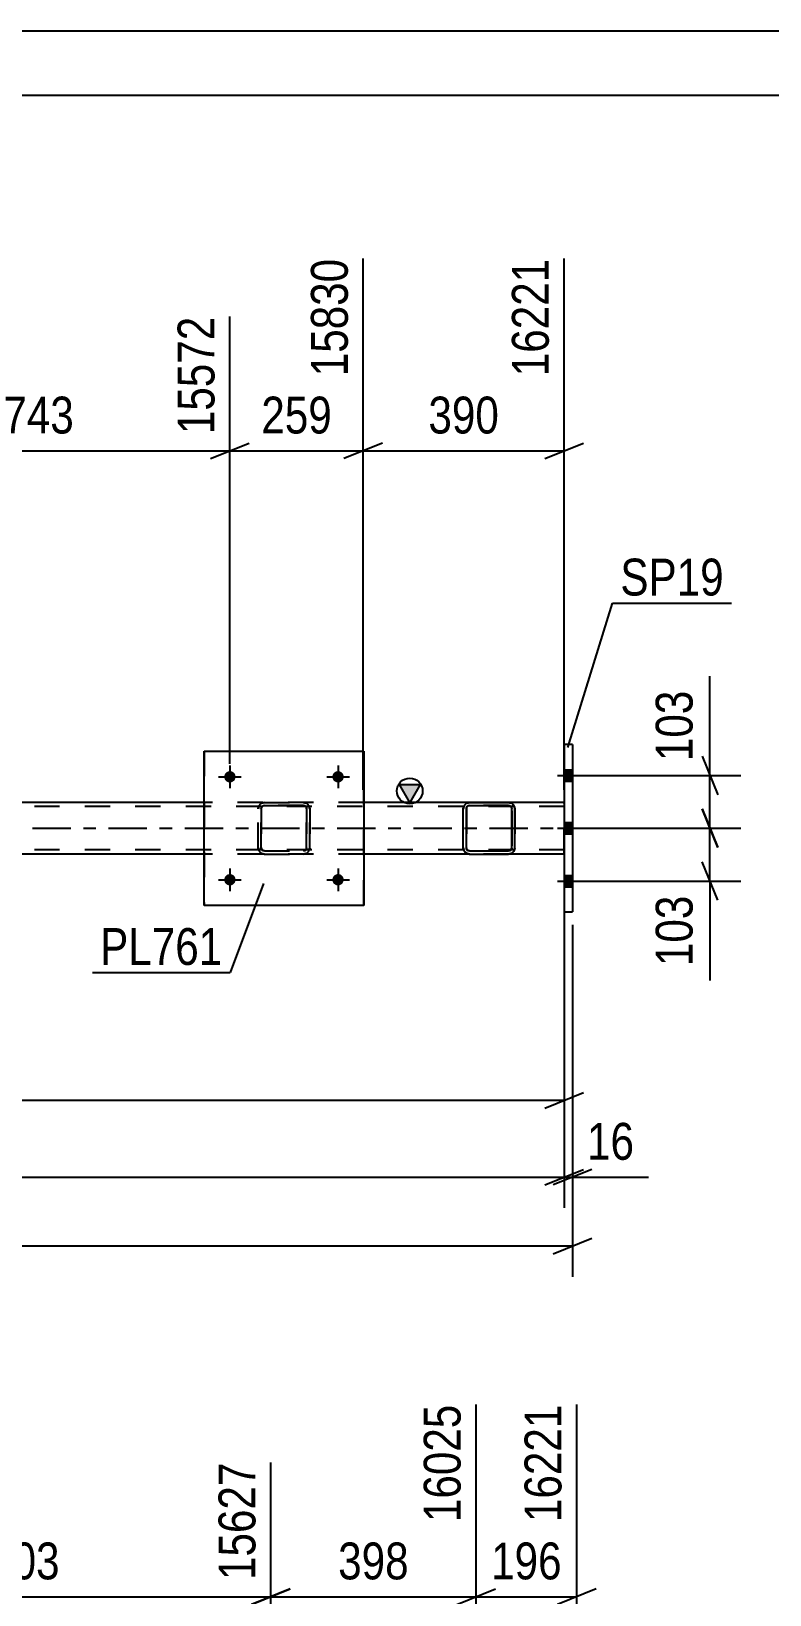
# Model space of a CAD drawing. Header units: millimetres. Extents: x -91 to 750, y -426 to 168.
# Drawn here: x 605.5 to 662.9, y 46.6 to 168.1 of the extents above; entities that cross this region are included whole.
import ezdxf

# ---------------------------------------------------------------- set-up
doc = ezdxf.new("R2010")
doc.units = ezdxf.units.MM
doc.linetypes.add('DXK_LINE_DOT2', pattern=[3.9198, 1.9599, -1.9599])
doc.linetypes.add('DXK_LINE_DOT3', pattern=[5.9187, 2.979, -0.9799, 0.9799, -0.9799])
doc.styles.add('Arial Narrow', font='ARIALN.TTF', dxfattribs={"height": 0.2})

# ---------------------------------------------------------------- blocks, each defined once
blk = doc.blocks.new('Unknown-814409585-1133')
at = {"color": 5, "linetype": 'Continuous'}
for p, q in [((749.5, 168.07), (-91.5, 168.07)), ((744.5, 163.07), (-86.5, 163.07))]:
    blk.add_line(p, q, dxfattribs=at)
blk = doc.blocks.new('Part-814409585-2548 - 2458')
at = {"linetype": 'Continuous'}
blk.add_hatch(color=2, dxfattribs=at).paths.add_polyline_path([(634.91, 108.13), (634.11, 109.53), (635.71, 109.53)])
at = {"color": 2, "linetype": 'Continuous'}
for p, q in [((634.91, 108.13), (634.11, 109.53)), ((634.11, 109.53), (635.71, 109.53)), ((635.71, 109.53), (634.91, 108.13)), ((618.94, 108.13), (591.23, 108.13)), ((646.91, 108.13), (631.34, 108.13)), ((618.94, 104.13), (591.23, 104.13)), ((639.55, 104.13), (631.34, 104.13)), ((646.91, 104.13), (642.6, 104.13))]:
    blk.add_line(p, q, dxfattribs=at)
at = {"color": 7, "linetype": 'DXK_LINE_DOT2'}
for p, q in [((646.91, 107.81), (49.24, 107.81)), ((631.34, 108.13), (618.94, 108.13)), ((646.91, 104.13), (646.91, 108.13)), ((646.91, 104.45), (49.24, 104.45)), ((631.34, 104.13), (618.94, 104.13)), ((642.6, 104.13), (639.55, 104.13))]:
    blk.add_line(p, q, dxfattribs=at)
at = {"color": 7, "linetype": 'DXK_LINE_DOT3'}
blk.add_line((49.24, 106.13), (646.91, 106.13), dxfattribs=at)
at = {"color": 2, "linetype": 'Continuous'}
blk.add_circle((634.91, 109.03), 1, dxfattribs=at)
blk = doc.blocks.new('Bolt-814409585-2466 - 2458')
at = {"linetype": 'Continuous'}
for points in [[(620.5, 102.13), (620.51, 102.22), (620.54, 102.31), (620.58, 102.39), (620.65, 102.46), (620.72, 102.51), (620.8, 102.55), (620.89, 102.57), (620.99, 102.57), (621.08, 102.55), (621.16, 102.51), (621.23, 102.46), (621.3, 102.39), (621.34, 102.31), (621.37, 102.22), (621.38, 102.13), (621.37, 102.04), (621.34, 101.95), (621.3, 101.87), (621.23, 101.8), (621.16, 101.75), (621.08, 101.71), (620.99, 101.69), (620.89, 101.69), (620.8, 101.71), (620.72, 101.75), (620.65, 101.8), (620.58, 101.87), (620.54, 101.95), (620.51, 102.04)], [(628.9, 102.13), (628.91, 102.22), (628.94, 102.31), (628.98, 102.39), (629.05, 102.46), (629.12, 102.51), (629.2, 102.55), (629.29, 102.57), (629.39, 102.57), (629.48, 102.55), (629.56, 102.51), (629.63, 102.46), (629.7, 102.39), (629.74, 102.31), (629.77, 102.22), (629.78, 102.13), (629.77, 102.04), (629.74, 101.95), (629.7, 101.87), (629.63, 101.8), (629.56, 101.75), (629.48, 101.71), (629.39, 101.69), (629.29, 101.69), (629.2, 101.71), (629.12, 101.75), (629.05, 101.8), (628.98, 101.87), (628.94, 101.95), (628.91, 102.04)]]:
    blk.add_hatch(color=1, dxfattribs=at).paths.add_polyline_path(points)
at = {"color": 1, "linetype": 'Continuous'}
for p, q in [((620.06, 102.13), (621.82, 102.13)), ((620.94, 103.01), (620.94, 101.25)), ((628.46, 102.13), (630.22, 102.13)), ((629.34, 103.01), (629.34, 101.25))]:
    blk.add_line(p, q, dxfattribs=at)
blk = doc.blocks.new('Part-814409585-2503 - 2458')
at = {"color": 7, "linetype": 'DXK_LINE_DOT2'}
for p, q in [((623.14, 107.65), (623.17, 107.83)), ((623.18, 107.83), (623.14, 107.65)), ((623.14, 104.61), (623.14, 107.65)), ((623.14, 107.65), (623.14, 107.65)), ((623.14, 104.61), (623.14, 107.65)), ((623.38, 107.65), (623.4, 107.74)), ((623.39, 107.74), (623.38, 107.65)), ((623.38, 104.61), (623.38, 107.65)), ((623.38, 107.65), (623.38, 107.65)), ((623.38, 107.65), (623.38, 104.61)), ((623.45, 107.82), (623.39, 107.74)), ((623.4, 107.74), (623.45, 107.82)), ((623.43, 108.09), (623.62, 108.13)), ((623.62, 108.13), (623.44, 108.09)), ((623.45, 107.82), (623.53, 107.87)), ((623.52, 107.87), (623.45, 107.82)), ((623.62, 107.89), (623.52, 107.87)), ((623.53, 107.87), (623.62, 107.89)), ((623.62, 108.13), (626.66, 108.13)), ((623.62, 108.13), (623.62, 108.13)), ((623.62, 108.13), (626.66, 108.13)), ((623.62, 107.89), (626.66, 107.89)), ((623.62, 107.89), (623.62, 107.89)), ((626.66, 107.89), (623.62, 107.89)), ((626.66, 108.13), (626.66, 108.13)), ((626.66, 108.13), (626.84, 108.09)), ((626.84, 108.09), (626.66, 108.13)), ((626.66, 107.89), (626.66, 107.89)), ((626.66, 107.89), (626.75, 107.87)), ((626.75, 107.87), (626.66, 107.89)), ((626.75, 107.87), (626.75, 107.87)), ((626.75, 107.87), (626.83, 107.82)), ((626.82, 107.82), (626.75, 107.87)), ((626.88, 107.74), (626.82, 107.82)), ((626.83, 107.82), (626.88, 107.74)), ((626.88, 107.74), (626.9, 107.65)), ((626.9, 107.65), (626.88, 107.74)), ((626.9, 104.61), (626.9, 107.65)), ((626.9, 107.65), (626.9, 107.65)), ((626.9, 107.65), (626.9, 104.61)), ((627.1, 107.83), (627.14, 107.65)), ((627.14, 107.65), (627.1, 107.83)), ((627.14, 104.61), (627.14, 107.65)), ((627.14, 107.65), (627.14, 107.65)), ((627.14, 107.65), (627.14, 104.61)), ((623.14, 104.61), (623.14, 104.61)), ((623.17, 104.43), (623.14, 104.61)), ((623.14, 104.61), (623.18, 104.43)), ((623.38, 104.61), (623.38, 104.61)), ((623.4, 104.52), (623.38, 104.61)), ((623.38, 104.61), (623.39, 104.52)), ((623.39, 104.52), (623.45, 104.44)), ((623.45, 104.44), (623.4, 104.52)), ((626.82, 104.44), (626.88, 104.52)), ((626.88, 104.52), (626.83, 104.44)), ((626.9, 104.61), (626.88, 104.52)), ((626.88, 104.52), (626.9, 104.61)), ((626.9, 104.61), (626.9, 104.61)), ((627.14, 104.61), (627.1, 104.43)), ((627.1, 104.43), (627.14, 104.61)), ((627.14, 104.61), (627.14, 104.61)), ((623.43, 104.17), (623.44, 104.17)), ((623.62, 104.13), (623.43, 104.17)), ((623.44, 104.17), (623.62, 104.13)), ((623.53, 104.39), (623.45, 104.44)), ((623.45, 104.44), (623.52, 104.39)), ((623.52, 104.39), (623.62, 104.37)), ((623.62, 104.37), (623.53, 104.39)), ((623.62, 104.37), (626.66, 104.37)), ((623.62, 104.37), (623.62, 104.37)), ((623.62, 104.37), (626.66, 104.37)), ((623.62, 104.13), (626.66, 104.13)), ((623.62, 104.13), (623.62, 104.13)), ((623.62, 104.13), (626.66, 104.13)), ((626.75, 104.39), (626.66, 104.37)), ((626.66, 104.37), (626.75, 104.39)), ((626.66, 104.37), (626.66, 104.37)), ((626.84, 104.17), (626.66, 104.13)), ((626.66, 104.13), (626.84, 104.17)), ((626.66, 104.13), (626.66, 104.13)), ((626.83, 104.44), (626.75, 104.39)), ((626.75, 104.39), (626.82, 104.44))]:
    blk.add_line(p, q, dxfattribs=at)
for centre, start, end in [((623.62, 107.65), 112.5, 157.5), ((623.62, 107.65), 112.5, 157.5), ((626.66, 107.65), 22.5, 67.5), ((626.66, 107.65), 22.5, 67.5), ((623.62, 104.61), 202.5, 247.5), ((623.62, 104.61), 202.5, 247.5), ((626.66, 104.61), 292.5, 337.5), ((626.66, 104.61), 292.5, 337.5)]:
    blk.add_arc(centre, 0.48, start, end, dxfattribs=at)
blk = doc.blocks.new('Part-814409585-2563 - 2458')
at = {"color": 2, "linetype": 'Continuous'}
for p, q in [((618.94, 100.13), (618.94, 112.13)), ((618.94, 112.13), (618.94, 112.13)), ((618.94, 112.13), (631.34, 112.13)), ((631.34, 112.13), (631.34, 100.13)), ((618.94, 100.13), (618.94, 100.13)), ((631.34, 100.13), (618.94, 100.13))]:
    blk.add_line(p, q, dxfattribs=at)
at = {"color": 7, "linetype": 'DXK_LINE_DOT2'}
for p, q in [((618.94, 112.13), (618.94, 100.13)), ((618.94, 112.13), (618.94, 112.13)), ((631.34, 100.13), (631.34, 112.13)), ((618.94, 100.13), (618.94, 100.13))]:
    blk.add_line(p, q, dxfattribs=at)
blk = doc.blocks.new('Bolt-814409585-2583 - 2458')
at = {"linetype": 'Continuous'}
for points in [[(647.55, 109.79), (647.55, 110.67), (646.91, 110.67), (646.91, 109.79)], [(647.55, 109.79), (647.55, 110.67), (646.91, 110.67), (646.91, 109.79)], [(647.55, 109.79), (647.55, 110.67), (646.91, 110.67), (646.91, 109.79)], [(647.55, 105.69), (647.55, 106.57), (646.91, 106.57), (646.91, 105.69)], [(647.55, 105.69), (647.55, 106.57), (646.91, 106.57), (646.91, 105.69)], [(647.55, 101.59), (647.55, 102.47), (646.91, 102.47), (646.91, 101.59)], [(647.55, 101.59), (647.55, 102.47), (646.91, 102.47), (646.91, 101.59)], [(647.55, 101.59), (647.55, 102.47), (646.91, 102.47), (646.91, 101.59)]]:
    blk.add_hatch(color=1, dxfattribs=at).paths.add_polyline_path(points)
at = {"color": 1, "linetype": 'Continuous'}
for p, q in [((646.91, 110.67), (647.55, 110.67)), ((646.91, 110.67), (647.55, 110.67)), ((646.91, 110.67), (647.55, 110.67)), ((646.39, 110.23), (649.71, 110.23)), ((646.39, 110.23), (649.71, 110.23)), ((646.39, 110.23), (649.71, 110.23)), ((646.91, 109.79), (647.55, 109.79)), ((646.91, 109.79), (647.55, 109.79)), ((646.91, 109.79), (647.55, 109.79)), ((646.39, 106.13), (649.71, 106.13)), ((646.39, 106.13), (649.71, 106.13)), ((646.91, 106.57), (647.55, 106.57)), ((646.91, 106.57), (647.55, 106.57)), ((646.91, 105.69), (647.55, 105.69)), ((646.91, 105.69), (647.55, 105.69)), ((646.91, 102.47), (647.55, 102.47)), ((646.91, 102.47), (647.55, 102.47)), ((646.91, 102.47), (647.55, 102.47)), ((646.39, 102.03), (649.71, 102.03)), ((646.39, 102.03), (649.71, 102.03)), ((646.39, 102.03), (649.71, 102.03)), ((646.91, 101.59), (647.55, 101.59)), ((646.91, 101.59), (647.55, 101.59)), ((646.91, 101.59), (647.55, 101.59))]:
    blk.add_line(p, q, dxfattribs=at)
blk = doc.blocks.new('Bolt-814409585-2515 - 2458')
at = {"linetype": 'Continuous'}
for points in [[(620.5, 110.13), (620.51, 110.22), (620.54, 110.31), (620.58, 110.39), (620.65, 110.46), (620.72, 110.51), (620.8, 110.55), (620.89, 110.57), (620.99, 110.57), (621.08, 110.55), (621.16, 110.51), (621.23, 110.46), (621.3, 110.39), (621.34, 110.31), (621.37, 110.22), (621.38, 110.13), (621.37, 110.04), (621.34, 109.95), (621.3, 109.87), (621.23, 109.8), (621.16, 109.75), (621.08, 109.71), (620.99, 109.69), (620.89, 109.69), (620.8, 109.71), (620.72, 109.75), (620.65, 109.8), (620.58, 109.87), (620.54, 109.95), (620.51, 110.04)], [(628.9, 110.13), (628.91, 110.22), (628.94, 110.31), (628.98, 110.39), (629.05, 110.46), (629.12, 110.51), (629.2, 110.55), (629.29, 110.57), (629.39, 110.57), (629.48, 110.55), (629.56, 110.51), (629.63, 110.46), (629.7, 110.39), (629.74, 110.31), (629.77, 110.22), (629.78, 110.13), (629.77, 110.04), (629.74, 109.95), (629.7, 109.87), (629.63, 109.8), (629.56, 109.75), (629.48, 109.71), (629.39, 109.69), (629.29, 109.69), (629.2, 109.71), (629.12, 109.75), (629.05, 109.8), (628.98, 109.87), (628.94, 109.95), (628.91, 110.04)]]:
    blk.add_hatch(color=1, dxfattribs=at).paths.add_polyline_path(points)
at = {"color": 1, "linetype": 'Continuous'}
for p, q in [((620.94, 111.01), (620.94, 109.25)), ((629.34, 111.01), (629.34, 109.25)), ((620.06, 110.13), (621.82, 110.13)), ((628.46, 110.13), (630.22, 110.13))]:
    blk.add_line(p, q, dxfattribs=at)
blk = doc.blocks.new('Part-814409585-2564 - 2458')
at = {"color": 2, "linetype": 'Continuous'}
for p, q in [((639.07, 107.65), (639.11, 107.83)), ((639.11, 107.83), (639.07, 107.65)), ((639.07, 104.61), (639.07, 107.65)), ((639.07, 107.65), (639.07, 107.65)), ((639.07, 104.61), (639.07, 107.65)), ((639.31, 107.65), (639.33, 107.74)), ((639.31, 104.61), (639.31, 107.65)), ((639.33, 107.74), (639.38, 107.82)), ((639.37, 108.09), (639.55, 108.13)), ((639.55, 108.13), (639.37, 108.09)), ((639.38, 107.82), (639.46, 107.87)), ((639.46, 107.87), (639.55, 107.89)), ((639.55, 108.13), (642.59, 108.13)), ((639.55, 108.13), (639.55, 108.13)), ((639.55, 108.13), (642.59, 108.13)), ((639.55, 107.89), (642.59, 107.89)), ((642.59, 108.13), (642.59, 108.13)), ((642.59, 108.13), (642.59, 108.13)), ((642.78, 108.09), (642.59, 108.13)), ((642.59, 107.89), (642.69, 107.87)), ((642.76, 107.82), (642.68, 107.87)), ((642.69, 107.87), (642.76, 107.82)), ((642.76, 107.82), (642.82, 107.74)), ((642.81, 107.74), (642.76, 107.82)), ((642.83, 107.65), (642.81, 107.74)), ((642.82, 107.74), (642.83, 107.65)), ((642.83, 104.61), (642.83, 107.65)), ((642.83, 107.65), (642.83, 107.65)), ((642.83, 107.49), (642.83, 107.65)), ((642.83, 107.49), (642.83, 104.77)), ((643.07, 107.65), (643.04, 107.83)), ((643.07, 104.61), (643.07, 107.65)), ((639.07, 104.61), (639.07, 104.61)), ((639.11, 104.43), (639.07, 104.61)), ((639.07, 104.61), (639.11, 104.43)), ((639.33, 104.52), (639.31, 104.61)), ((639.38, 104.44), (639.33, 104.52)), ((642.82, 104.52), (642.76, 104.44)), ((642.76, 104.44), (642.81, 104.52)), ((642.81, 104.52), (642.83, 104.61)), ((642.83, 104.61), (642.82, 104.52)), ((642.83, 104.61), (642.83, 104.76)), ((642.83, 104.61), (642.83, 104.61)), ((643.04, 104.43), (643.07, 104.61)), ((639.37, 104.17), (639.37, 104.17)), ((639.37, 104.17), (639.37, 104.17)), ((639.37, 104.17), (639.55, 104.13)), ((639.46, 104.39), (639.38, 104.44)), ((639.55, 104.37), (639.46, 104.39)), ((639.55, 104.37), (642.59, 104.37)), ((639.55, 104.37), (642.59, 104.37)), ((639.55, 104.13), (642.59, 104.13)), ((642.69, 104.39), (642.59, 104.37)), ((642.59, 104.37), (642.68, 104.39)), ((642.59, 104.37), (642.59, 104.37)), ((642.59, 104.13), (642.78, 104.17)), ((642.68, 104.39), (642.76, 104.44)), ((642.76, 104.44), (642.69, 104.39))]:
    blk.add_line(p, q, dxfattribs=at)
at = {"color": 7, "linetype": 'DXK_LINE_DOT2'}
for p, q in [((639.33, 107.74), (639.31, 107.65)), ((639.31, 107.65), (639.31, 107.65)), ((639.31, 107.65), (639.31, 104.61)), ((639.38, 107.82), (639.33, 107.74)), ((639.46, 107.87), (639.38, 107.82)), ((639.55, 107.89), (639.46, 107.87)), ((639.55, 107.89), (639.55, 107.89)), ((642.59, 107.89), (639.55, 107.89)), ((642.59, 108.13), (642.77, 108.09)), ((642.59, 107.89), (642.59, 107.89)), ((642.68, 107.87), (642.59, 107.89)), ((642.68, 107.87), (642.69, 107.87)), ((642.83, 107.49), (642.83, 107.49)), ((643.03, 107.83), (643.07, 107.65)), ((643.07, 107.65), (643.07, 107.65)), ((643.07, 107.65), (643.07, 104.61)), ((639.31, 104.61), (639.31, 104.61)), ((639.31, 104.61), (639.33, 104.52)), ((639.33, 104.52), (639.38, 104.44)), ((642.83, 104.76), (642.83, 104.77)), ((643.07, 104.61), (643.03, 104.43)), ((643.07, 104.61), (643.07, 104.61)), ((639.55, 104.13), (639.37, 104.17)), ((639.38, 104.44), (639.46, 104.39)), ((639.46, 104.39), (639.55, 104.37)), ((639.55, 104.37), (639.55, 104.37)), ((639.55, 104.13), (639.55, 104.13)), ((639.55, 104.13), (642.59, 104.13)), ((642.77, 104.17), (642.59, 104.13)), ((642.59, 104.13), (642.59, 104.13))]:
    blk.add_line(p, q, dxfattribs=at)
at = {"color": 7, "linetype": 'DXK_LINE_DOT3'}
blk.add_line((641.08, 106.13), (641.07, 106.13), dxfattribs=at)
at = {"color": 2, "linetype": 'Continuous'}
for centre, start, end in [((639.55, 107.65), 112.4998, 157.4998), ((639.55, 107.65), 112.4998, 157.4998), ((642.59, 107.65), 22.4998, 67.4998), ((639.55, 104.61), 202.4998, 247.4998), ((639.55, 104.61), 202.4998, 247.4998), ((642.59, 104.61), 292.4998, 337.4998)]:
    blk.add_arc(centre, 0.48, start, end, dxfattribs=at)
at = {"color": 7, "linetype": 'DXK_LINE_DOT2'}
for centre, start, end in [((642.59, 107.65), 22.4998, 67.4998), ((642.59, 104.61), 292.4998, 337.4998)]:
    blk.add_arc(centre, 0.48, start, end, dxfattribs=at)
blk = doc.blocks.new('Part-814409585-2674 - 2458')
at = {"color": 2, "linetype": 'Continuous'}
for p, q in [((647.55, 112.63), (646.91, 112.63)), ((646.91, 112.63), (646.91, 99.63)), ((647.55, 112.63), (647.55, 99.63)), ((646.91, 99.63), (647.55, 99.63))]:
    blk.add_line(p, q, dxfattribs=at)
blk = doc.blocks.new('StraightDimension-814409585-15538 - 2458')
at = {"color": 7, "linetype": 'Continuous'}
for p, q in [((591.23, 109.13), (591.23, 150.41)), ((620.94, 111.13), (620.94, 145.91)), ((592.73, 136.06), (589.73, 134.86)), ((591.23, 135.46), (620.94, 135.46)), ((619.44, 134.86), (622.44, 136.06))]:
    blk.add_line(p, q, dxfattribs=at)
at = {"color": 0}
blk.add_wipeout([(609.43, 136.21), (609.43, 140.41), (602.74, 140.41), (602.74, 136.21)], dxfattribs=at)
at = {"color": 3, "style": 'Arial Narrow'}
blk.add_text('743', height=2.863, dxfattribs=at).set_placement((603.34, 136.81))
at = {"color": 0, "linetype": 'Continuous'}
blk.add_wipeout([(620.34, 146.51), (616.14, 146.51), (616.14, 136.16), (620.34, 136.16)], dxfattribs=at)
at = {"color": 3, "linetype": 'Continuous', "style": 'Arial Narrow'}
blk.add_text('15572', height=2.863, rotation=90.0002, dxfattribs=at).set_placement((619.74, 136.76))
blk = doc.blocks.new('StraightDimension-814409585-2846 - 2458')
at = {"color": 7, "linetype": 'Continuous'}
for p, q in [((646.91, 103.13), (646.91, 82.59)), ((645.41, 84.39), (648.41, 85.59)), ((81.75, 84.99), (646.91, 84.99))]:
    blk.add_line(p, q, dxfattribs=at)
blk = doc.blocks.new('StraightDimension-814409585-2988 - 2458')
at = {"color": 7, "linetype": 'Continuous'}
for p, q in [((657.63, 107.63), (658.83, 104.63)), ((649.47, 106.13), (660.63, 106.13)), ((658.23, 102.03), (658.23, 106.13)), ((658.83, 100.53), (657.63, 103.53)), ((649.47, 102.03), (660.63, 102.03)), ((658.23, 102.03), (658.23, 94.3)), ((658.23, 102.03), (658.23, 94.3))]:
    blk.add_line(p, q, dxfattribs=at)
at = {"color": 0}
blk.add_wipeout([(657.48, 101.5), (653.28, 101.5), (653.28, 94.82), (657.48, 94.82)], dxfattribs=at)
at = {"color": 3, "style": 'Arial Narrow'}
blk.add_text('103', height=2.863, rotation=90.0002, dxfattribs=at).set_placement((656.88, 95.42))
blk = doc.blocks.new('StraightDimension-814409585-3001 - 2458')
at = {"color": 7, "linetype": 'Continuous'}
for p, q in [((658.23, 110.23), (658.23, 117.96)), ((658.23, 110.23), (658.23, 117.96)), ((657.63, 111.73), (658.83, 108.73)), ((649.47, 110.23), (660.63, 110.23)), ((658.23, 106.13), (658.23, 110.23)), ((658.83, 104.63), (657.63, 107.63)), ((649.47, 106.13), (660.63, 106.13))]:
    blk.add_line(p, q, dxfattribs=at)
at = {"color": 0}
blk.add_wipeout([(657.48, 117.44), (653.28, 117.44), (653.28, 110.75), (657.48, 110.75)], dxfattribs=at)
at = {"color": 3, "style": 'Arial Narrow'}
blk.add_text('103', height=2.863, rotation=90.0002, dxfattribs=at).set_placement((656.88, 111.35))
blk = doc.blocks.new('StraightDimension-814409585-10561 - 2458')
at = {"color": 7, "linetype": 'Continuous'}
for p, q in [((646.91, 98.63), (646.91, 76.62)), ((647.55, 98.63), (647.55, 76.62)), ((645.41, 78.42), (648.41, 79.62)), ((649.05, 79.62), (646.05, 78.42)), ((646.91, 79.02), (647.55, 79.02)), ((647.55, 79.02), (653.46, 79.02)), ((647.55, 79.02), (653.46, 79.02))]:
    blk.add_line(p, q, dxfattribs=at)
at = {"color": 0}
blk.add_wipeout([(652.93, 79.77), (652.93, 83.97), (648.08, 83.97), (648.08, 79.77)], dxfattribs=at)
at = {"color": 3, "style": 'Arial Narrow'}
blk.add_text('16', height=2.863, dxfattribs=at).set_placement((648.68, 80.37))
blk = doc.blocks.new('StraightDimension-814409585-10562 - 2458')
at = {"color": 7, "linetype": 'Continuous'}
for p, q in [((646.91, 98.63), (646.91, 76.62)), ((7.32, 79.02), (646.91, 79.02)), ((645.41, 78.42), (648.41, 79.62))]:
    blk.add_line(p, q, dxfattribs=at)
blk = doc.blocks.new('StraightDimension-814409585-15536 - 2458')
at = {"color": 7, "linetype": 'Continuous'}
for p, q in [((631.3, 109.13), (631.3, 150.41)), ((646.91, 109.13), (646.91, 150.41)), ((632.8, 136.06), (629.8, 134.86)), ((631.3, 135.46), (646.91, 135.46)), ((645.41, 134.86), (648.41, 136.06))]:
    blk.add_line(p, q, dxfattribs=at)
at = {"color": 0}
blk.add_wipeout([(642.45, 136.21), (642.45, 140.41), (635.76, 140.41), (635.76, 136.21)], dxfattribs=at)
at = {"color": 3, "style": 'Arial Narrow'}
blk.add_text('390', height=2.863, dxfattribs=at).set_placement((636.36, 136.81))
at = {"color": 0, "linetype": 'Continuous'}
blk.add_wipeout([(646.31, 151.01), (642.11, 151.01), (642.11, 140.66), (646.31, 140.66)], dxfattribs=at)
at = {"color": 3, "linetype": 'Continuous', "style": 'Arial Narrow'}
blk.add_text('16221', height=2.863, rotation=90.0002, dxfattribs=at).set_placement((645.71, 141.26))
blk = doc.blocks.new('StraightDimension-814409585-15537 - 2458')
at = {"color": 7, "linetype": 'Continuous'}
for p, q in [((631.3, 109.13), (631.3, 150.41)), ((620.94, 111.13), (620.94, 145.91)), ((619.44, 134.86), (622.44, 136.06)), ((620.94, 135.46), (631.3, 135.46)), ((632.8, 136.06), (629.8, 134.86))]:
    blk.add_line(p, q, dxfattribs=at)
at = {"color": 0}
blk.add_wipeout([(629.46, 136.21), (629.46, 140.41), (622.78, 140.41), (622.78, 136.21)], dxfattribs=at)
at = {"color": 3, "style": 'Arial Narrow'}
blk.add_text('259', height=2.863, dxfattribs=at).set_placement((623.38, 136.81))
at = {"color": 0, "linetype": 'Continuous'}
blk.add_wipeout([(630.7, 151.01), (626.5, 151.01), (626.5, 140.66), (630.7, 140.66)], dxfattribs=at)
at = {"color": 3, "linetype": 'Continuous', "style": 'Arial Narrow'}
blk.add_text('15830', height=2.863, rotation=90.0002, dxfattribs=at).set_placement((630.1, 141.26))
blk = doc.blocks.new('StraightDimension-814409585-15921 - 2458')
at = {"color": 7, "linetype": 'Continuous'}
for p, q in [((647.55, 98.63), (647.55, 71.27)), ((646.05, 73.07), (649.05, 74.27)), ((6.68, 73.67), (647.55, 73.67))]:
    blk.add_line(p, q, dxfattribs=at)
blk = doc.blocks.new('StraightDimension-814409585-16879 - 3638')
at = {"color": 7, "linetype": 'Continuous'}
for p, q in [((584.02, 17.64), (584.02, 56.85)), ((624.12, 17.64), (624.12, 56.85)), ((585.52, 47.01), (582.52, 45.81)), ((584.02, 46.41), (624.12, 46.41)), ((622.62, 45.81), (625.62, 47.01))]:
    blk.add_line(p, q, dxfattribs=at)
at = {"color": 0}
blk.add_wipeout([(608.33, 47.16), (608.33, 51.36), (599.81, 51.36), (599.81, 47.16)], dxfattribs=at)
at = {"color": 3, "style": 'Arial Narrow'}
blk.add_text('1003', height=2.863, dxfattribs=at).set_placement((600.41, 47.76))
at = {"color": 0, "linetype": 'Continuous'}
blk.add_wipeout([(623.52, 57.45), (619.32, 57.45), (619.32, 47.11), (623.52, 47.11)], dxfattribs=at)
at = {"color": 3, "linetype": 'Continuous', "style": 'Arial Narrow'}
blk.add_text('15627', height=2.863, rotation=90.0002, dxfattribs=at).set_placement((622.92, 47.71))
blk = doc.blocks.new('StraightDimension-814409585-16877 - 3638')
at = {"color": 7, "linetype": 'Continuous'}
for p, q in [((640.06, 18.36), (640.06, 61.35)), ((647.89, 3), (647.89, 61.35)), ((638.56, 45.81), (641.56, 47.01)), ((640.06, 46.41), (647.89, 46.41)), ((649.39, 47.01), (646.39, 45.81))]:
    blk.add_line(p, q, dxfattribs=at)
at = {"color": 0}
blk.add_wipeout([(647.32, 47.16), (647.32, 51.36), (640.63, 51.36), (640.63, 47.16)], dxfattribs=at)
at = {"color": 3, "style": 'Arial Narrow'}
blk.add_text('196', height=2.863, dxfattribs=at).set_placement((641.23, 47.76))
at = {"color": 0, "linetype": 'Continuous'}
blk.add_wipeout([(647.29, 61.95), (643.09, 61.95), (643.09, 51.61), (647.29, 51.61)], dxfattribs=at)
at = {"color": 3, "linetype": 'Continuous', "style": 'Arial Narrow'}
blk.add_text('16221', height=2.863, rotation=90.0002, dxfattribs=at).set_placement((646.69, 52.21))
blk = doc.blocks.new('StraightDimension-814409585-16878 - 3638')
at = {"color": 7, "linetype": 'Continuous'}
for p, q in [((640.06, 18.36), (640.06, 61.35)), ((624.12, 17.64), (624.12, 56.85)), ((625.62, 47.01), (622.62, 45.81)), ((624.12, 46.41), (640.06, 46.41)), ((638.56, 45.81), (641.56, 47.01))]:
    blk.add_line(p, q, dxfattribs=at)
at = {"color": 0}
blk.add_wipeout([(635.43, 47.16), (635.43, 51.36), (628.75, 51.36), (628.75, 47.16)], dxfattribs=at)
at = {"color": 3, "style": 'Arial Narrow'}
blk.add_text('398', height=2.863, dxfattribs=at).set_placement((629.35, 47.76))
at = {"color": 0, "linetype": 'Continuous'}
blk.add_wipeout([(639.46, 61.95), (635.26, 61.95), (635.26, 51.61), (639.46, 51.61)], dxfattribs=at)
at = {"color": 3, "linetype": 'Continuous', "style": 'Arial Narrow'}
blk.add_text('16025', height=2.863, rotation=90.0002, dxfattribs=at).set_placement((638.86, 52.21))
blk = doc.blocks.new('Mark-814409585-2559 - 2458')
at = {"color": 0}
blk.add_wipeout([(620.37, 95.51), (620.37, 98.51), (610.86, 98.51), (610.86, 95.51)], dxfattribs=at)
blk.add_wipeout([(620.37, 95.51), (620.37, 98.51), (610.86, 98.51), (610.86, 95.51)], dxfattribs=at)
at = {"color": 30, "linetype": 'Continuous'}
for p in [(623.54, 101.84), (610.26, 94.91)]:
    blk.add_line(p, (620.97, 94.91), dxfattribs=at)
at = {"color": 3, "style": 'Arial Narrow'}
blk.add_text('PL761', height=2.863, dxfattribs=at).set_placement((610.86, 95.51))
blk = doc.blocks.new('Mark-814409585-2670 - 2458')
at = {"color": 0}
blk.add_wipeout([(659.3, 124.22), (659.3, 127.22), (651.27, 127.22), (651.27, 124.22)], dxfattribs=at)
blk.add_wipeout([(659.3, 124.22), (659.3, 127.22), (651.27, 127.22), (651.27, 124.22)], dxfattribs=at)
at = {"color": 30, "linetype": 'Continuous'}
for p, q in [((647.19, 112.4), (650.67, 123.62)), ((650.67, 123.62), (659.9, 123.62))]:
    blk.add_line(p, q, dxfattribs=at)
at = {"color": 3, "style": 'Arial Narrow'}
blk.add_text('SP19', height=2.863, dxfattribs=at).set_placement((651.27, 124.22))

msp = doc.modelspace()

# ---------------------------------------------------------------- block references
for name in ['Unknown-814409585-1133', 'Part-814409585-2563 - 2458', 'Part-814409585-2674 - 2458', 'Bolt-814409585-2515 - 2458', 'Bolt-814409585-2583 - 2458', 'Part-814409585-2548 - 2458', 'Part-814409585-2503 - 2458', 'Part-814409585-2564 - 2458', 'Bolt-814409585-2466 - 2458']:
    msp.add_blockref(name, (0, 0))

# ---------------------------------------------------------------- next in the draw order: block references
for name in ['StraightDimension-814409585-15536 - 2458', 'StraightDimension-814409585-15538 - 2458', 'StraightDimension-814409585-2988 - 2458', 'StraightDimension-814409585-2846 - 2458', 'StraightDimension-814409585-16877 - 3638', 'StraightDimension-814409585-16879 - 3638']:
    msp.add_blockref(name, (0, 0))

# ---------------------------------------------------------------- next in the draw order: block references
for name in ['StraightDimension-814409585-15537 - 2458', 'StraightDimension-814409585-3001 - 2458', 'StraightDimension-814409585-10561 - 2458', 'StraightDimension-814409585-16878 - 3638']:
    msp.add_blockref(name, (0, 0))

# ---------------------------------------------------------------- next in the draw order: block references
for name in ['Mark-814409585-2670 - 2458', 'StraightDimension-814409585-10562 - 2458']:
    msp.add_blockref(name, (0, 0))

# ---------------------------------------------------------------- next in the draw order: block references
msp.add_blockref('StraightDimension-814409585-15921 - 2458', (0, 0))

# ---------------------------------------------------------------- next in the draw order: block references
msp.add_blockref('Mark-814409585-2559 - 2458', (0, 0))

doc.saveas('drawing.dxf')
